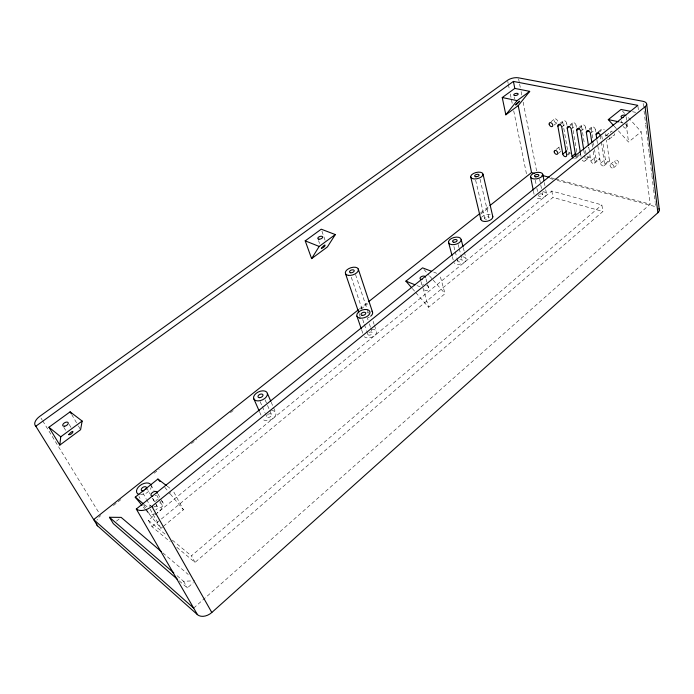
<?xml version="1.0" encoding="UTF-8"?>
<svg xmlns="http://www.w3.org/2000/svg" width="694" height="694" viewBox="0 0 694 694"><rect width="100%" height="100%" fill="white"/><g stroke="black" fill="none" stroke-linecap="round" stroke-linejoin="round"><path stroke-width="0.52" stroke-dasharray="3.47 2.6" d="M422.368 285.633L422.568 284.965M155.612 501.493L156.506 499.975L159.186 499.533M193.661 608.091L650.165 204.166L641.117 131.704L627.48 116.609M179.217 580.852L187.354 587.913L193.34 582.7M176.823 547.288L195.023 562.4L602.904 211.488L601.871 204.904L551.782 191.024L148.325 520.292L152.003 526.685L170.203 541.797M195.023 562.4L191.397 555.868L601.871 204.904M613.548 167.827L618.345 163.819M610.408 164.322L615.214 160.331M596.927 140.023L600.527 163.281A2.498 1.674 49.7 0 0 602.886 165.909A2.498 1.674 49.7 0 0 604.595 164.27L609.393 160.297L606.417 140.119M604.222 165.632L609.02 161.659M600.527 163.281L605.333 159.325L602.947 143.432M145.393 509.465L160.973 528.325L162.639 526.954M163.463 526.269L183.416 509.786L173.075 490.649M415.827 292.573L428.588 307.269L445.036 293.675L439.996 275.423M618.423 130.854L628.547 142.088L641.117 131.704M589.874 154.606L590.88 160.921A2.481 1.648 50.2 0 0 593.223 163.532A2.481 1.648 50.2 0 0 594.888 161.902L599.685 157.963A2.472 1.657 50.1 0 1 598.011 159.603A2.472 1.657 50.1 0 1 595.678 157L594.532 149.635M594.532 163.255L599.321 159.325M152.003 526.685L552.988 197.408L602.904 211.488M590.88 160.921L595.678 157M582.205 160.227A2.455 1.622 50.6 0 0 584.426 161.208A2.455 1.622 50.6 0 0 585.32 159.568L590.117 155.664A2.446 1.631 50.6 0 1 589.206 157.312A2.446 1.631 50.6 0 1 586.985 156.341M584.99 160.913L589.779 157.018M168.98 493.972L170.611 492.645M609.358 139.017L614.259 135.026M606.157 135.46L611.067 131.487M575.586 158.605L580.366 154.745M116.445 521.142L119.576 518.635M566.634 154.996L569.817 152.446M567.918 155.057L571.101 152.507M598.133 131.912L601.412 129.292M599.408 132.034L601.039 130.724A2.533 1.744 51.1 0 1 602.01 128.954A2.533 1.744 51.1 0 1 604.327 129.925M590.412 133.378L595.305 129.474A2.516 1.718 51.6 0 0 592.936 126.828A2.516 1.718 51.6 0 0 591.245 128.581L589.614 129.882M589.145 129.11L591.6 127.158M359.275 309.09L367.768 302.367M480.621 212.919L489.114 206.196M113.4 505.536L121.875 498.804M154.094 473.247L159.186 469.213M191.405 443.648L196.489 439.614M230.408 412.704L233.8 410.015M360.975 309.125L367.759 303.738M480.526 214.281L489.01 207.558M558.28 153.443L562.253 150.286M556.085 149.47L559.277 146.955M580.705 131.227L585.606 127.349A2.498 1.683 52.1 0 0 583.255 124.729A2.498 1.683 52.1 0 0 581.607 126.482L579.976 127.765M578.675 127.635L581.936 125.067M571.162 129.101L576.046 125.267A2.472 1.657 52.5 0 0 573.721 122.665A2.472 1.657 52.5 0 0 572.108 124.408L570.485 125.683M569.982 124.911L572.429 123.003M561.758 127.011L566.642 123.211A2.455 1.64 52.9 0 0 564.326 120.635A2.455 1.64 52.9 0 0 562.765 122.37L561.134 123.627M559.806 123.489L563.068 120.964M554.107 125.059L557.36 122.543M551.071 121.667L554.332 119.168M422.967 284.471L423.548 284.176M622.457 123.124L622.908 122.907M177.031 575.656L183.546 581.286L194.589 580.783M632.512 111.734L635.643 112.35M619.777 122.005L622.9 122.656M551.314 177.838L554.437 178.67M555.478 178.948L650.165 204.166M549.969 178.471L553.109 179.312M557.299 180.431L655.691 206.717L655.301 203.489M433.655 272.091L436.691 273.254M416.955 285.564L420.98 287.169M167.185 486.138L170.55 488.715M144.343 504.555L147.657 507.236M148.325 520.292L166.551 535.343M172.346 540.132L191.397 555.868M162.864 552.892L188.23 574.476M625.563 123.888L627.411 126.655L627.072 128.243L624.661 127.982L622.77 126.152M426.706 285.182C431.928 288.678 425.622 293.709 423.054 288.149M161.164 500.574C167.245 504.755 159.1 511.339 156.185 504.616M622.457 111.049L624.609 113.434M614.086 126.039L617.695 130.047M423.956 269.472L428.875 275.119M429.577 275.926L432.388 279.153M433.091 279.96L445.036 293.675M412.288 288.487L415.125 291.758M164.816 487.361L167.575 490.684M170.325 494.007L183.416 509.786M143.354 507.01L144.716 508.65M41.015 418.092L42.143 419.931M42.707 420.85L99.554 513.777M63.831 427.339L65.913 430.809M69.209 424.416L71.222 427.816M71.69 414.518L77.98 425.24M78.5 426.133L80.07 428.805M183.546 581.286L187.354 587.913M138.965 496.505L140.023 498.361M143.745 504.876L145.87 508.598M146.399 509.535L147.995 512.319M142.938 493.035L146.104 498.622M146.634 499.55L150.32 506.073M150.138 509.249L160.973 528.325M152.645 498.301L155.673 503.714M146.434 487.379L150.095 493.911M152.706 498.57L154.797 502.3M155.317 503.228L157.408 506.958M150.928 484.854L154.042 490.45M156.636 495.117L158.709 498.847M159.23 499.775L161.823 504.443M158.076 494.093L161.147 499.628M161.659 500.556L162.682 502.404M259.703 412.149L261.013 415.099M260.172 401.679L261.907 405.626M262.341 406.615L264.935 412.531M265.368 413.52L266.669 416.478M265.117 399.883L269.411 409.764M269.836 410.744L271.554 414.7A2.611 1.622 -24.3 0 1 268.838 417.363A2.611 1.622 -24.3 0 1 266.808 415.559M271.215 402.242L275.9 413.121M318.529 240.566L319.587 243.559M321.921 231.163L325.686 242.006M361.661 329.945L363.014 333.892M359.05 313.419L360.099 316.49A6.593 3.826 -18.6 0 1 359.943 315.492M362.736 319.587L364.072 323.534M364.411 324.514L366.423 330.439M366.762 331.428L367.768 334.387M351.294 277.227L361.999 308.925M367.369 317.913L368.028 319.891M369.355 323.838L370.353 326.805M370.683 327.794L372.348 332.73M355.536 274.564L366.822 308.327M367.169 309.351L368.531 313.445M373.129 321.374L374.109 324.341M374.439 325.33L376.417 331.255M422.984 287.975L428.588 307.269M420.963 281.582L422.065 285.381M425.96 278.788L427.357 283.681M427.634 284.653L428.476 287.585M452.315 256.615L453.408 260.744M453.902 246.517L454.986 250.647M455.255 251.679L456.609 256.841M456.878 257.873L457.684 260.97M458.196 244.557L458.994 247.663M459.263 248.695L460.599 253.865M460.859 254.898L462.195 260.068M463.306 247.871L464.104 250.976M464.364 252.017L466.212 259.261M475.616 180.145L484.646 218.41M480.048 179.199L488.975 217.517A2.212 1.18 -13.7 0 1 485.852 219.209A2.212 1.18 -13.7 0 1 485.609 217.17A2.212 1.18 -13.7 0 1 488.975 217.517M507.756 81.337L508.181 83.445M508.39 84.503L509.457 89.778M510.316 93.994L512.441 104.534M513.725 110.858L526.52 174.125M533.452 191.214L534.068 194.277M514.133 96.969L514.54 98.99M535.291 180.188L536.098 184.274M536.904 188.369L537.512 191.431M539.663 179.269L541.459 188.473M542.257 192.568L542.656 194.615M518.609 78.873L519.433 83.106M519.641 84.165L520.257 87.331M521.09 91.565L521.914 95.798M523.155 102.139L536.583 170.889M544.348 182.539L544.937 185.619M545.718 189.714L546.508 193.808M551.782 191.024L552.988 197.408M562.765 122.37L567.588 150.26A2.412 1.579 51.5 0 0 569.861 152.793M566.642 123.211L566.989 125.284M572.108 124.408L576.809 152.472M576.046 125.267L576.393 127.349M580.514 153.365L581.034 156.506M581.607 126.482L584.478 144.257M585.493 150.537L586.17 154.719M583.784 150.121L584.469 154.32M584.643 155.369L585.32 159.568M585.606 127.349L585.936 129.448M588.781 147.275L589.284 150.425L588.703 147.223M592.069 143.944L592.563 147.111M593.231 151.335L594.888 161.902M591.245 128.581L593.379 142.27M593.544 143.32L593.873 145.428M595.305 129.474L595.634 131.582M601.837 136.015L602.314 139.199M600.258 135.573L601.065 140.882M601.221 141.949L604.595 164.27M605.48 133.742L605.793 135.868M621.572 120.773L621.841 122.734M626.092 116.757L626.751 121.71M626.89 122.699L627.411 126.655M626.17 124.347L628.547 142.088M637.942 106.312L638.419 110.12M643.138 103.441L643.538 106.668M644.058 110.971L645.628 123.879M645.758 124.955L649.159 152.923M649.289 153.999L650.07 160.453M650.2 161.529L651.77 174.437M651.9 175.513L653.47 188.421M653.601 189.497L655.171 202.414M462.837 256.763A6.42 3.591 -14.7 0 1 463.965 262.644A6.42 3.591 -14.7 0 1 453.954 262.67M368.939 332.478A2.438 1.449 -18.7 0 1 372.383 332.851A2.438 1.449 -18.7 0 1 369.581 335.133A2.438 1.449 -18.7 0 1 368.054 333.189M481.428 217.404A6.151 3.27 -13.7 0 1 490.788 214.784M268.118 414.283A2.611 1.622 -24.3 0 1 271.554 414.7M267.121 415.09A2.611 1.622 -24.3 0 1 267.563 414.656M539.706 194.094A2.212 1.154 -12 0 1 542.621 194.52A2.212 1.154 -12 0 1 540.513 196.237A2.212 1.154 -12 0 1 538.336 195.214M538.796 194.589A2.212 1.154 -12 0 1 539.212 194.32M459.844 259.218A2.308 1.293 -14.7 0 1 462.022 260.658A2.308 1.293 -14.7 0 1 458.274 261.707A2.308 1.293 -14.7 0 1 459.263 259.382M159.741 502.794A7.964 4.962 -31 0 1 162.066 507.175A7.964 4.962 -31 0 1 157.243 512.797M155.361 513.673A7.964 4.962 -31 0 1 147.648 511.044M149.496 506.542A7.964 4.962 -31 0 1 150.928 505.163M542.951 191.735A6.151 3.192 -12 0 1 545.18 196.411A6.151 3.192 -12 0 1 535.577 197.721M371.923 329.19A6.767 4.034 -18.7 0 1 375.133 335.15A6.767 4.034 -18.7 0 1 364.289 336.755M369.329 317.115A6.593 3.826 -18.6 0 1 367.759 317.817M271.588 410.544A7.261 4.494 -24.3 0 1 274.069 417.632A7.261 4.494 -24.3 0 1 262.809 419.124M153.478 507.219A2.863 1.787 -31 0 1 157.286 506.767A2.863 1.787 -31 0 1 155.751 509.96M366.961 312.742A2.377 1.379 -18.6 0 1 368.323 313.141M96.934 520.188A9.976 6.02 -32.4 0 1 97.438 519.225M98.843 517.342A9.976 6.02 -32.4 0 1 100.682 515.625M155.812 495.273A3.409 2.091 -30.4 0 1 155.074 495.776M151.292 486.104A8.085 4.91 -30.4 0 1 147.926 492.02A8.085 4.91 -30.4 0 1 140.509 494.727M614.624 133.682A2.386 1.648 50.6 0 1 612.958 135.33M610.711 132.832A2.386 1.648 50.6 0 1 612.368 131.175M578.588 154.831A2.429 1.605 51 0 0 580.696 153.4L575.907 157.269A2.438 1.596 51.1 0 1 573.808 158.683M609.393 160.297A2.49 1.674 49.6 0 1 607.684 161.936A2.49 1.674 49.6 0 1 605.333 159.325M560.179 150.078A2.238 1.457 51.9 0 1 558.974 147.709A2.238 1.457 51.9 0 1 560.422 146.686M609.714 137.672A2.394 1.648 50.6 0 1 607.042 138.817M605.784 136.276A2.394 1.648 50.6 0 1 607.97 135.339M610.052 165.597A2.351 1.588 49.2 0 0 613.192 168.043A2.351 1.588 49.2 0 0 612.689 164.573A2.351 1.588 49.2 0 0 610.052 165.597M614.858 161.607A2.342 1.588 49.1 0 0 617.99 164.036A2.342 1.588 49.1 0 0 617.504 160.566A2.342 1.588 49.1 0 0 614.858 161.607M554.055 120.461A2.282 1.509 53.3 0 0 557.039 122.786A2.282 1.509 53.3 0 0 556.432 119.316A2.282 1.509 53.3 0 0 554.055 120.461"/><path stroke-width="1.04" d="M59.823 445.088L60.751 436.812L82.144 421.05L70.12 411.837L48.936 427.244L59.823 445.088L80.599 429.699L82.144 421.05M311.615 258.619L319.179 246.439L335.306 234.563L321.235 229.194L305.213 240.853L311.615 258.619L327.394 246.943L335.306 234.563M505.839 114.796L517.117 100.63L529.704 91.356L514.801 88.407L502.248 97.533L505.839 114.796L518.227 105.618L529.704 91.356M657.869 212.746L645.09 106.755A8.935 4.095 -9.9 0 0 642.878 101.289L518.401 77.815A7.912 3.418 -13.3 0 0 507.54 80.287L39.888 416.253A10.809 5.665 -29.7 0 0 35.828 426.22L97.559 525.844L197.469 614.667A11.182 7.799 -34.6 0 0 211.809 612.498L657.869 212.746A8.345 4.468 -8.2 0 0 658.892 208.686M197.469 614.667L136.293 509.023A12.214 7.513 -30.9 0 0 151.839 506.377L645.09 106.755M572.845 157.928A2.438 1.596 51.1 0 1 572.029 156.315L576.011 153.114M136.293 509.023L637.821 105.358L513.413 81.415L35.828 426.22M596.788 138.895L596.137 134.653L598.592 132.684M562.808 154.068L557.881 126.152A2.464 1.631 52.9 0 1 559.442 124.426A2.464 1.631 52.9 0 1 561.758 127.011L566.634 154.996A2.42 1.57 51.5 0 1 565.09 156.61A2.42 1.57 51.5 0 1 562.808 154.068L566.79 150.893M142.001 505.371L135.226 497.164L157.92 479.051L166.343 485.496M411.577 287.672L405.903 281.139L422.551 267.858L431.642 271.328M613.357 125.232L608.3 119.611L621.026 109.461L630.421 111.318M588.365 145.115L586.352 132.476L588.798 130.533M358.434 309.758L93.673 519.572L193.661 608.091M368.609 301.69L479.78 213.596M489.955 205.528L531.543 172.572L534.658 173.405M580.349 152.324L576.714 130.333L579.16 128.407M572.029 156.315L567.224 128.225L569.67 126.317M557.881 126.152L560.318 124.261M177.595 579.438L113.322 523.658L109.452 517.273L121.138 517.377L161.225 551.496M502.248 97.533L517.117 100.63M608.3 119.611L618.727 121.788M541.945 175.348L549.232 177.282M305.213 240.853L319.179 246.439M405.903 281.139L414.951 284.757M48.936 427.244L60.751 436.812M135.226 497.164L143.511 503.879M109.452 517.273L173.778 572.845M157.92 479.051L159.993 481.549M70.12 411.837L71.161 413.624M151.839 506.377L211.809 612.498M253.596 398.347L259.27 411.16M267.39 393.342A7.365 4.442 -24 0 1 257.96 400.915A7.365 4.442 -24 0 1 256.147 393.351A7.365 4.442 -24 0 1 267.39 393.342L270.79 401.253M356.924 316.134L361.322 328.956M345.465 273.583L358.703 312.404M358.26 269.003L372.505 312.014M448.498 242.18L452.046 255.592M461.198 239.595A6.506 3.539 -14.8 0 1 451.907 244.652A6.506 3.539 -14.8 0 1 451.438 238.467A6.506 3.539 -14.8 0 1 461.198 239.595L463.045 246.838M470.688 176.849L480.803 219.2M483.041 174.211A6.324 3.149 -14 0 1 474.097 178.939A6.324 3.149 -14 0 1 473.464 173.483A6.324 3.149 -14 0 1 483.041 174.211L492.827 216.719M530.589 176.927L533.244 190.199M513.413 81.415L514.801 88.407M518.227 105.618L531.543 172.572M542.777 174.35A6.229 3.14 -12.2 0 1 534.198 178.965A6.229 3.14 -12.2 0 1 533.087 173.639A6.229 3.14 -12.2 0 1 542.777 174.35L543.957 180.492M575.734 156.219L571.162 129.101A2.481 1.657 52.5 0 0 568.82 126.49A2.481 1.657 52.5 0 0 567.224 128.225M583.611 149.071L580.705 131.227A2.507 1.683 52.1 0 0 578.354 128.59A2.507 1.683 52.1 0 0 576.714 130.333M591.904 142.886L590.412 133.378A2.524 1.709 51.6 0 0 588.026 130.724A2.524 1.709 51.6 0 0 586.352 132.476M646.669 103.97L659.3 209.805M492.523 215.921A6.151 3.27 -13.7 0 1 487.197 221.239A6.151 3.27 -13.7 0 1 480.916 218.315M138.913 494.449A8.085 4.91 -30.4 0 1 139.867 485.661A8.085 4.91 -30.4 0 1 150.928 484.854M623.255 117.52A2.524 1.18 -10.2 0 1 621.477 115.889A2.524 1.18 -10.2 0 1 625.771 115.49M144.031 490.701A2.915 1.77 -30.4 0 1 141.29 489.27A2.915 1.77 -30.4 0 1 145.107 486.694A2.915 1.77 -30.4 0 1 145.879 489.452M371.906 311.172A6.593 3.826 -18.6 0 1 370.683 316.212M97.559 525.844A9.976 6.02 -32.4 0 1 96.379 523.797M152.689 496.418A3.409 2.091 -30.4 0 1 151.188 494.024A3.409 2.091 -30.4 0 1 154.979 491.447A3.409 2.091 -30.4 0 1 157.148 493.391M422.091 279.5A2.811 1.588 -16.1 0 1 420.07 278.042A2.811 1.588 -16.1 0 1 422.967 276.117A2.811 1.588 -16.1 0 1 425.5 277.236M596.137 134.653A2.542 1.735 51.1 0 1 597.864 132.892A2.542 1.735 51.1 0 1 600.258 135.573M321.374 248.357C326.067 247.116 326.562 241.573 321.374 248.357M515.798 104.889L519.615 101.272L515.798 104.889M68.585 434.652C72.905 435.398 75.707 426.905 68.585 434.652M475.858 176.753A2.273 1.136 -14 0 0 479.086 175.053A2.273 1.136 -14 0 0 475.642 174.784A2.273 1.136 -14 0 0 475.858 176.753M362.121 315.345A2.472 1.431 -18.7 0 0 365.764 313.341A2.472 1.431 -18.7 0 0 362.259 312.751A2.472 1.431 -18.7 0 0 362.121 315.345M515.009 95.555A2.273 1.006 -13.2 0 0 518.166 93.95A2.273 1.006 -13.2 0 0 514.67 93.846A2.273 1.006 -13.2 0 0 515.009 95.555M348.379 275.362A6.801 3.704 -18.5 0 0 358.416 269.966A6.801 3.704 -18.5 0 0 348.813 268.604A6.801 3.704 -18.5 0 0 348.379 275.362M259.573 397.662A2.655 1.596 -24 0 0 262.974 394.947A2.655 1.596 -24 0 0 258.931 394.938A2.655 1.596 -24 0 0 259.573 397.662M535.777 176.831A2.238 1.128 -12.2 0 0 538.874 175.174A2.238 1.128 -12.2 0 0 535.386 174.914A2.238 1.128 -12.2 0 0 535.777 176.831M453.781 242.241A2.342 1.275 -14.8 0 0 457.129 240.419A2.342 1.275 -14.8 0 0 453.624 240.011A2.342 1.275 -14.8 0 0 453.781 242.241M359.908 318.086A6.862 3.973 -18.7 0 0 370.015 312.517A6.862 3.973 -18.7 0 0 360.238 310.886A6.862 3.973 -18.7 0 0 359.908 318.086M350.6 272.751A2.446 1.336 -18.5 0 0 354.226 270.816A2.446 1.336 -18.5 0 0 350.774 270.322A2.446 1.336 -18.5 0 0 350.6 272.751M64.742 426.177A3.062 1.64 -29.5 0 0 68.194 422.715A3.062 1.64 -29.5 0 0 63.544 423.583A3.062 1.64 -29.5 0 0 64.742 426.177M318.867 239.178A2.542 1.301 -19.1 0 0 322.649 237.201A2.542 1.301 -19.1 0 0 319.145 236.767A2.542 1.301 -19.1 0 0 318.867 239.178M554.228 151.96A2.247 1.449 51.8 0 0 557.169 154.285A2.247 1.449 51.8 0 0 556.571 150.936A2.247 1.449 51.8 0 0 554.228 151.96M549.18 124.209A2.29 1.501 53.3 0 0 552.172 126.542A2.29 1.501 53.3 0 0 551.548 123.081A2.29 1.501 53.3 0 0 549.18 124.209"/></g></svg>
